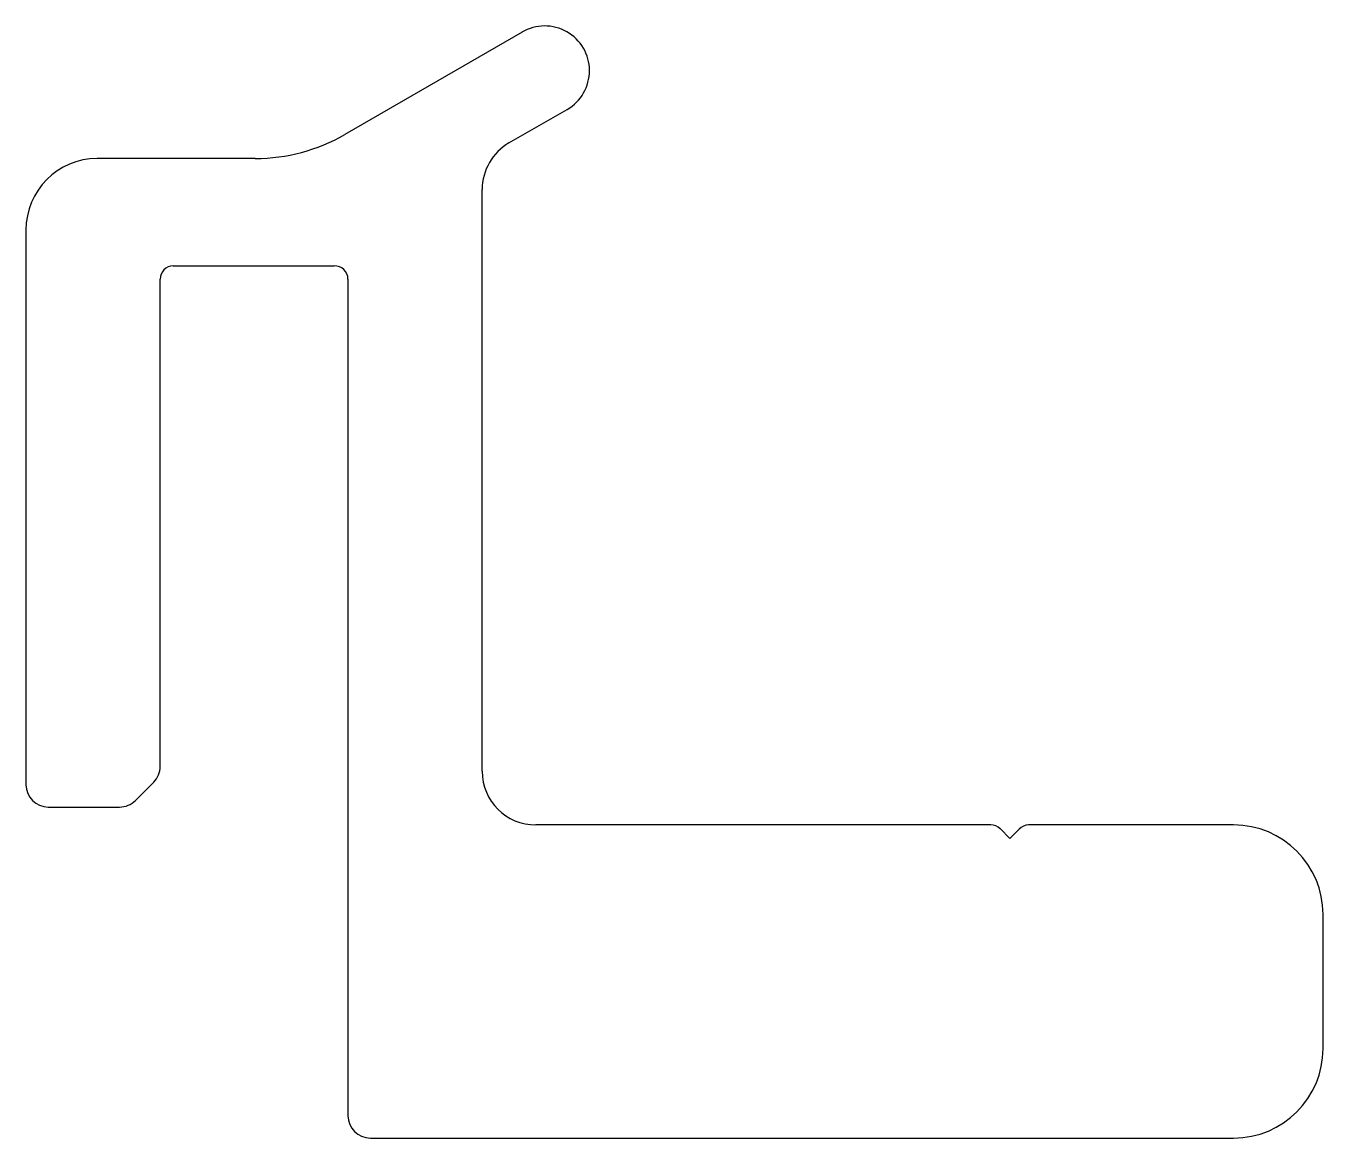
# Model space of a CAD drawing. Extents: x 2947.3 to 2976.3, y 1601.3 to 1626.2.
import ezdxf

# ---------------------------------------------------------------- set-up
doc = ezdxf.new("R2010")
doc.units = 0
doc.layers.get('0').update_dxf_attribs({"linetype": 'CONTINUOUS'})

msp = doc.modelspace()

# ---------------------------------------------------------------- linework, layer by layer
for p, q in [((2958.393, 1626.025), (2954.43, 1623.738)), ((2958.102, 1623.548), (2959.402, 1624.299)), ((2958.102, 1623.548), (2958.102, 1623.548)), ((2952.43, 1623.202), (2948.893, 1623.202)), ((2957.502, 1609.502), (2957.502, 1622.509)), ((2947.302, 1621.602), (2947.302, 1609.202)), ((2950.596, 1620.802), (2954.196, 1620.802)), ((2950.302, 1609.609), (2950.302, 1620.502)), ((2954.502, 1620.505), (2954.502, 1601.802)), ((2949.752, 1608.852), (2950.159, 1609.259)), ((2947.802, 1608.702), (2949.395, 1608.702)), ((2968.871, 1608.302), (2958.702, 1608.302)), ((2969.302, 1608.002), (2969.085, 1608.219)), ((2969.51, 1608.209), (2969.302, 1608.002)), ((2974.302, 1608.302), (2969.72, 1608.302)), ((2976.302, 1603.302), (2976.302, 1606.302)), ((2955.002, 1601.302), (2974.302, 1601.302))]:
    msp.add_line(p, q)
for centre, radius, start, end in [((2958.902, 1625.165), 1, 299.9977, 120.6187), ((2952.43, 1627.202), 4, 270, 299.9996), ((2958.702, 1622.509), 1.2, 119.9977, 180.0001), ((2948.902, 1621.602), 1.6, 90.3165, 180), ((2950.602, 1620.502), 0.3, 91.2661, 180), ((2954.202, 1620.502), 0.3, 0.5169, 91.2661), ((2949.802, 1609.609), 0.5, 315.5256, 0), ((2958.702, 1609.502), 1.2, 180, 270), ((2947.802, 1609.202), 0.5, 180, 270), ((2949.395, 1609.202), 0.5, 270, 315.5256), ((2968.878, 1608.002), 0.3, 46.2581, 91.2661), ((2969.727, 1608.002), 0.3, 91.2661, 136.2314), ((2974.302, 1606.302), 2, 0, 90), ((2974.302, 1603.302), 2, 270, 0), ((2955.002, 1601.802), 0.5, 180, 270)]:
    msp.add_arc(centre, radius, start, end)

doc.saveas('drawing.dxf')
